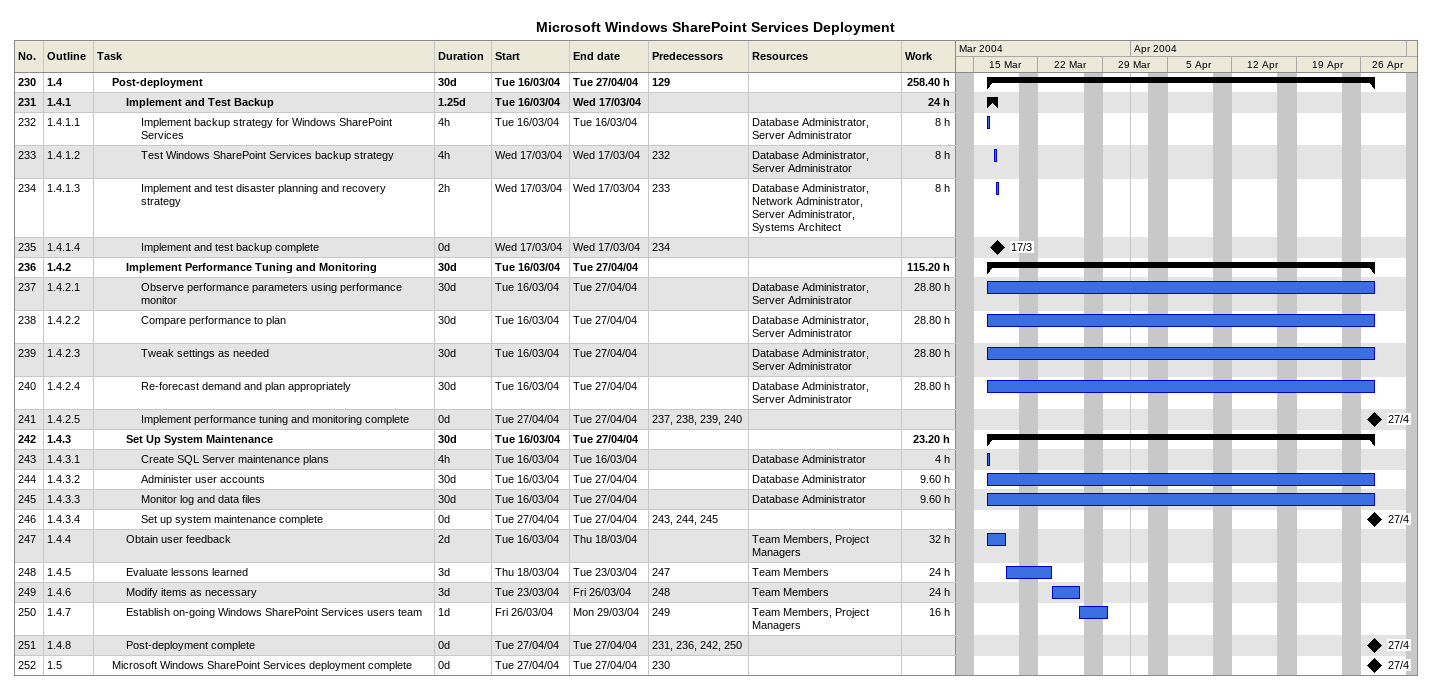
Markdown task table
Microsoft Windows SharePoint Services Deployment

| ID | WBS | Task | Duration | Start | Finish | Predecessors | Resources | Work (h) |
|---|---|---|---|---|---|---|---|---|
| 230 | 1.4 | **Post-deployment** | 30d | 2004-03-16 | 2004-04-27 | 129 |  | 258.40 |
| 231 | 1.4.1 | **Implement and Test Backup** | 1.25d | 2004-03-16 | 2004-03-17 |  |  | 24 |
| 232 | 1.4.1.1 | Implement backup strategy for Windows SharePoint Services | 4h | 2004-03-16 | 2004-03-16 |  | Database Administrator, Server Administrator | 8 |
| 233 | 1.4.1.2 | Test Windows SharePoint Services backup strategy | 4h | 2004-03-17 | 2004-03-17 | 232 | Database Administrator, Server Administrator | 8 |
| 234 | 1.4.1.3 | Implement and test disaster planning and recovery strategy | 2h | 2004-03-17 | 2004-03-17 | 233 | Database Administrator, Network Administrator, Server Administrator, Systems Architect | 8 |
| 235 | 1.4.1.4 | Implement and test backup complete | 0d | 2004-03-17 | 2004-03-17 | 234 |  |  |
| 236 | 1.4.2 | **Implement Performance Tuning and Monitoring** | 30d | 2004-03-16 | 2004-04-27 |  |  | 115.20 |
| 237 | 1.4.2.1 | Observe performance parameters using performance monitor | 30d | 2004-03-16 | 2004-04-27 |  | Database Administrator, Server Administrator | 28.80 |
| 238 | 1.4.2.2 | Compare performance to plan | 30d | 2004-03-16 | 2004-04-27 |  | Database Administrator, Server Administrator | 28.80 |
| 239 | 1.4.2.3 | Tweak settings as needed | 30d | 2004-03-16 | 2004-04-27 |  | Database Administrator, Server Administrator | 28.80 |
| 240 | 1.4.2.4 | Re-forecast demand and plan appropriately | 30d | 2004-03-16 | 2004-04-27 |  | Database Administrator, Server Administrator | 28.80 |
| 241 | 1.4.2.5 | Implement performance tuning and monitoring complete | 0d | 2004-04-27 | 2004-04-27 | 237, 238, 239, 240 |  |  |
| 242 | 1.4.3 | **Set Up System Maintenance** | 30d | 2004-03-16 | 2004-04-27 |  |  | 23.20 |
| 243 | 1.4.3.1 | Create SQL Server maintenance plans | 4h | 2004-03-16 | 2004-03-16 |  | Database Administrator | 4 |
| 244 | 1.4.3.2 | Administer user accounts | 30d | 2004-03-16 | 2004-04-27 |  | Database Administrator | 9.60 |
| 245 | 1.4.3.3 | Monitor log and data files | 30d | 2004-03-16 | 2004-04-27 |  | Database Administrator | 9.60 |
| 246 | 1.4.3.4 | Set up system maintenance complete | 0d | 2004-04-27 | 2004-04-27 | 243, 244, 245 |  |  |
| 247 | 1.4.4 | Obtain user feedback | 2d | 2004-03-16 | 2004-03-18 |  | Team Members, Project Managers | 32 |
| 248 | 1.4.5 | Evaluate lessons learned | 3d | 2004-03-18 | 2004-03-23 | 247 | Team Members | 24 |
| 249 | 1.4.6 | Modify items as necessary | 3d | 2004-03-23 | 2004-03-26 | 248 | Team Members | 24 |
| 250 | 1.4.7 | Establish on-going Windows SharePoint Services users team | 1d | 2004-03-26 | 2004-03-29 | 249 | Team Members, Project Managers | 16 |
| 251 | 1.4.8 | Post-deployment complete | 0d | 2004-04-27 | 2004-04-27 | 231, 236, 242, 250 |  |  |
| 252 | 1.5 | Microsoft Windows SharePoint Services deployment complete | 0d | 2004-04-27 | 2004-04-27 | 230 |  |  |
